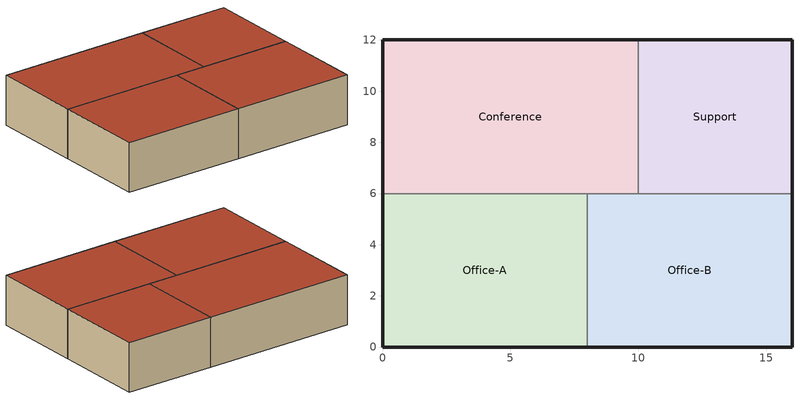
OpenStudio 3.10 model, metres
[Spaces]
Office-A
 floor ground: 0,0 0,6 8,6 8,0 z0
 wall outside: 0,6 0,0 8,0 z0:3.2
 wall to Conference: 8,6 0,6 z0:3.2
 wall to Office-B: 8,0 8,6 z0:3.2
 roof outside: 8,0 8,6 0,6 0,0 z3.2
Office-B
 floor ground: 8,0 8,6 16,6 16,0 z0
 wall outside: 8,0 16,0 16,6 z0:3.2
 wall to Support: 16,6 10,6 z0:3.2
 wall to Conference: 10,6 8,6 z0:3.2
 roof outside: 16,0 16,6 8,6 8,0 z3.2
Conference
 floor ground: 0,6 0,12 10,12 10,6 z0
 wall outside: 10,12 0,12 0,6 z0:3.2
 wall to Support: 10,6 10,12 z0:3.2
 roof outside: 10,6 10,12 0,12 0,6 z3.2
Support
 floor ground: 10,6 10,12 16,12 16,6 z0
 wall outside: 16,6 16,12 10,12 z0:3.2
 roof outside: 16,6 16,12 10,12 10,6 z3.2
[Building]
Building 1: Default Construction Set=MessySched Default Constructions
[Material] Roughness=MediumSmooth; Density {kg/m3}=800; Specific Heat {J/kg-K}=900
Name | Thickness {m} | Conductivity {W/m-K}
MessySched Wall Material | 0.2 | 0.8
MessySched Roof Material | 0.18 | 0.35
MessySched Floor Material | 0.16 | 1.1
[Construction]
MessySched Wall: MessySched Wall Material
MessySched Roof: MessySched Roof Material
MessySched Floor: MessySched Floor Material
MessySched Window: MessySched Window Glazing
[WindowMaterial:SimpleGlazingSystem]
MessySched Window Glazing: U-Factor {W/m2-K}=3; Solar Heat Gain Coefficient=0.35; Visible Transmittance=0.6
[DefaultSurfaceConstructions] Floor Construction=MessySched Floor; Wall Construction=MessySched Wall; Roof Ceiling Construction=MessySched Roof
Default Surface Constructions 1; Default Surface Constructions 2
[DefaultSubSurfaceConstructions]
Default Sub Surface Constructions 1: Fixed Window Construction=MessySched Window; Operable Window Construction=MessySched Window
[DefaultConstructionSet]
MessySched Default Constructions: Default Exterior Surface Constructions=Default Surface Constructions 1; Default Ground Contact Surface Constructions=Default Surface Constructions 2; Default Exterior SubSurface Constructions=Default Sub Surface Constructions 1
[BuildingStory]
Story 1: Nominal Z Coordinate {m}=0
[Space] Building Story=Story 1
Name | Thermal Zone
Office-A | Office-A Zone
Office-B | Office-B Zone
Conference | Conference Zone
Support | Support Zone
[ThermalZone] Use Ideal Air Loads=No
Name | Thermostat
Office-A Zone | Office-A Zone Thermostat
Office-B Zone | Office-B Zone Thermostat
Conference Zone | Conference Zone Thermostat
Support Zone | Support Zone Thermostat
[Sizing:Zone] Zone Cooling Design Supply Air Temperature Input Method=SupplyAirTemperature; Zone Cooling Design Supply Air Temperature {C}=14; Zone Cooling Design Supply Air Temperature Difference {deltaC}=11.11; Zone Heating Design Supply Air Temperature Input Method=SupplyAirTemperature; Zone Heating Design Supply Air Temperature {C}=40; Zone Heating Design Supply Air Temperature Difference {deltaC}=11.11; Zone Cooling Design Supply Air Humidity Ratio {kg-H2O/kg-air}=0.0085; Zone Heating Design Supply Air Humidity Ratio {kg-H2O/kg-air}=0.008; Cooling Design Air Flow Method=DesignDay; Heating Design Air Flow Method=DesignDay; Account for Dedicated Outdoor Air System=No; Dedicated Outdoor Air System Control Strategy=NeutralSupplyAir; Dedicated Outdoor Air Low Setpoint Temperature for Design {C}=autosize; Dedicated Outdoor Air High Setpoint Temperature for Design {C}=autosize; Zone Load Sizing Method=Sensible Load Only No Latent Load; Zone Latent Cooling Design Supply Air Humidity Ratio Input Method=HumidityRatioDifference; Zone Cooling Design Supply Air Humidity Ratio Difference {kgWater/kgDryAir}=0.005; Zone Latent Heating Design Supply Air Humidity Ratio Input Method=HumidityRatioDifference; Zone Humidification Design Supply Air Humidity Ratio Difference {kgWater/kgDryAir}=0.005; Sizing Option=Coincident
Office-A Zone; Office-B Zone; Conference Zone; Support Zone
[Zone equipment]
Office-A Zone: Office-A Zone Ideal Loads
Office-B Zone: Office-B Zone Ideal Loads
Conference Zone: Conference Zone Ideal Loads
Support Zone: Support Zone Ideal Loads
[ThermostatSetpoint:DualSetpoint]
Name | Heating Setpoint Temperature Schedule | Cooling Setpoint Temperature Schedule
Office-A Zone Thermostat | Office-A Zone Htg Sch | Office-A Zone Clg Sch
Office-B Zone Thermostat | Office-B Zone Htg Sch | Office-B Zone Clg Sch
Conference Zone Thermostat | Conference Zone Htg Sch | Conference Zone Clg Sch
Support Zone Thermostat | Support Zone Htg Sch | Support Zone Clg Sch
[People:Definition] Number of People Calculation Method=People/Area; Fraction Radiant=0.3
Name | People per Space Floor Area {person/m2}
People Definition 1; People Definition 2; People Definition 3 | 0.04
People Definition 4 | 0.01
[People] Multiplier=1
Name | People Definition | Space or SpaceType | Number of People Schedule
People 1 | People Definition 1 | Office-A | Office-A Occ Sch
People 2 | People Definition 2 | Office-B | Office-B Occ Sch
People 3 | People Definition 3 | Conference | Conference Occ Sch
People 4 | People Definition 4 | Support | Support Occ Sch
[Lights:Definition] Design Level Calculation Method=Watts/Area
Name | Watts per Space Floor Area {W/m2}
Lights Definition 1; Lights Definition 2; Lights Definition 3 | 11
Lights Definition 4 | 5
[Lights] Fraction Replaceable=1
Name | Lights Definition | Space or SpaceType | Schedule
Lights 1 | Lights Definition 1 | Office-A | Office-A Light Sch
Lights 2 | Lights Definition 2 | Office-B | Office-B Light Sch
Lights 3 | Lights Definition 3 | Conference | Conference Light Sch
Lights 4 | Lights Definition 4 | Support | Support Light Sch
[ElectricEquipment:Definition] Design Level Calculation Method=Watts/Area
Name | Watts per Space Floor Area {W/m2}
Electric Equipment Definition 1; Electric Equipment Definition 2; Electric Equipment Definition 3 | 8
Electric Equipment Definition 4 | 3.5
[ElectricEquipment]
Name | Electric Equipment Definition | Space or SpaceType | Schedule
Electric Equipment 1 | Electric Equipment Definition 1 | Office-A | Office-A Equip Sch
Electric Equipment 2 | Electric Equipment Definition 2 | Office-B | Office-B Equip Sch
Electric Equipment 3 | Electric Equipment Definition 3 | Conference | Conference Equip Sch
Electric Equipment 4 | Electric Equipment Definition 4 | Support | Support Equip Sch
[Schedule:Ruleset]
Name | Default Day Schedule
Office-A Zone Htg Sch | Schedule Day 1
Office-A Zone Clg Sch | Schedule Day 2
Office-A Occ Sch | Schedule Day 3
Office-A Light Sch | Schedule Day 4
Office-A Equip Sch | Schedule Day 5
Office-B Zone Htg Sch | Schedule Day 6
Office-B Zone Clg Sch | Schedule Day 7
Office-B Occ Sch | Schedule Day 8
Office-B Light Sch | Schedule Day 9
Office-B Equip Sch | Schedule Day 10
Conference Zone Htg Sch | Schedule Day 11
Conference Zone Clg Sch | Schedule Day 12
Conference Occ Sch | Schedule Day 13
Conference Light Sch | Schedule Day 14
Conference Equip Sch | Schedule Day 15
Support Zone Htg Sch | Schedule Day 16
Support Zone Clg Sch | Schedule Day 17
Support Occ Sch | Schedule Day 18
Support Light Sch | Schedule Day 19
Support Equip Sch | Schedule Day 20
[Schedule:Day]
Schedule Day 1; Schedule Day 6; Schedule Day 11; Schedule Day 16: 24, 0, 21
Schedule Day 2; Schedule Day 7; Schedule Day 12; Schedule Day 17: 24, 0, 24
Schedule Day 3; Schedule Day 8; Schedule Day 13: 24, 0, 1
Schedule Day 4; Schedule Day 9; Schedule Day 14; Schedule Day 19: 7, 0, 0.1, 19, 0, 1, 24, 0, 0.1
Schedule Day 5; Schedule Day 10; Schedule Day 15; Schedule Day 20: 24, 0, 0.9
Schedule Day 18: 24, 0, 0.6
